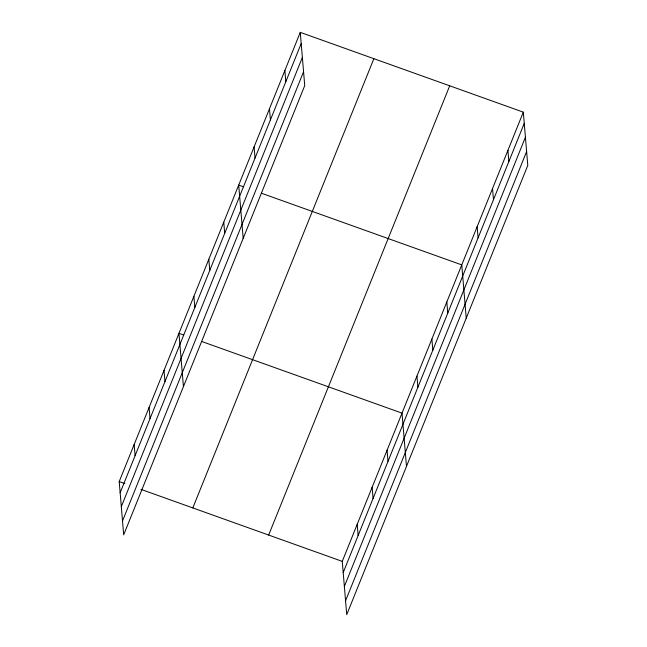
<?xml version="1.0" encoding="UTF-8"?>
<svg xmlns="http://www.w3.org/2000/svg" width="647" height="647" viewBox="0 0 647 647"><rect width="100%" height="100%" fill="white"/><g stroke="black" fill="none" stroke-linecap="round" stroke-linejoin="round"><path stroke-width="0.97" d="M300.265 32.35L304.737 85.614L123.682 534.851L119.21 481.586L300.265 32.35L523.318 112.149L527.79 165.414L346.735 614.65L342.263 561.386L523.318 112.149M120.148 492.755L301.203 43.527M121.312 506.65L302.367 57.413M122.518 520.956L303.572 71.728M192.814 507.919L373.869 58.683M268.659 535.053L449.714 85.816M343.201 572.563L524.256 123.326M344.366 586.449L525.421 137.213M345.571 600.764L526.626 151.527M243.426 186.781L238.703 185.091L243.175 238.355M261.356 193.194L461.764 264.89L466.236 318.154M183.675 335.025L178.952 333.334L183.433 386.607M201.605 341.438L402.013 413.134L406.486 466.406M119.21 481.586L124.871 483.608M140.917 489.35L342.263 561.386M507.927 150.339L508.865 161.507M492.537 188.52L493.475 199.697M477.146 226.701L478.093 237.878M446.826 301.955L447.764 313.124M431.889 339.012L432.827 350.189M416.951 376.077L417.889 387.254M387.076 450.199L388.014 461.376M372.138 487.264L373.076 498.433M357.201 524.321L358.139 535.498M284.874 70.531L285.812 81.708M269.484 108.72L270.422 119.897M254.093 146.901L255.031 158.078M223.765 222.147L224.703 233.324M208.827 259.212L209.765 270.389M193.89 296.277L194.828 307.446M164.023 370.399L164.961 381.576M149.085 407.456L150.023 418.633M134.147 444.521L135.086 455.698"/></g></svg>
